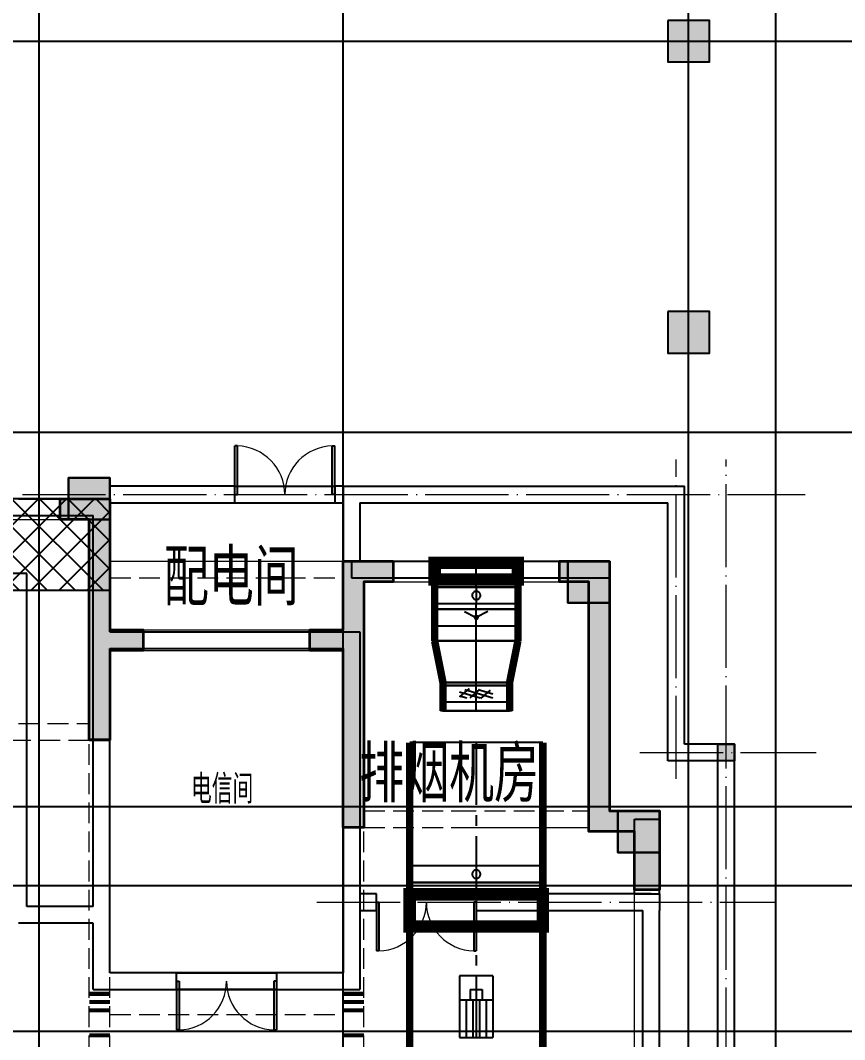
# Model space of a CAD drawing. Extents: x 369444 to 684549, y -549309 to 575337.
# Drawn here: x 552498 to 562399, y 211206 to 223457 of the extents above; entities that cross this region are included whole.
import ezdxf

# ---------------------------------------------------------------- set-up
doc = ezdxf.new("R2010")
doc.units = 0
doc.header["$LTSCALE"] = 1000
doc.header["$MEASUREMENT"] = 0
for name, pattern in [('CENTER2', [1.125, 0.75, -0.125, 0.125, -0.125]), ('DASH', [0.35, 0.25, -0.1]), ('DOTE', [2.42, 2, -0.2, 0.02, -0.2]), ('线型3', [500, 300, -200])]:
    doc.linetypes.add(name, pattern=pattern)
for name, color, linetype in [('COLUMN', 9, 'Continuous'), ('DOTE', 1, 'Continuous'), ('DUCT-排烟中心线', 5, 'CENTER2'), ('DUCT-排烟法兰', 4, 'Continuous'), ('DUCT-排烟管', 2, 'Continuous'), ('DUCT-排烟管端线', 4, 'Continuous'), ('DUCT-排烟阀门', 7, 'Continuous'), ('PKPM_WPJ', 7, 'Continuous'), ('WALL', 9, 'Continuous'), ('WINDOW', 4, 'Continuous'), ('主楼', 117, 'Continuous'), ('图层2', 7, 'Continuous'), ('填充', 8, 'Continuous'), ('平面文字图层', 7, 'Continuous'), ('构造柱', 6, 'Continuous'), ('砼墙', 151, 'Continuous'), ('颜洞口', 1, 'Continuous'), ('风管标注', 3, 'Continuous')]:
    doc.layers.add(name, color=color, linetype=linetype)
for name, color, linetype, lineweight in [('DOTE2', 122, 'DOTE', 9), ('TEXT', 7, 'Continuous', 13), ('梁', 4, 'Continuous', 18), ('梁虚线', 134, '线型3', 18), ('次梁箍筋', 1, 'Continuous', 40), ('门虚线', 2, 'Continuous', 18)]:
    doc.layers.add(name, color=color, linetype=linetype, lineweight=lineweight)
doc.styles.add('_HZTXT', font='txt.shx', dxfattribs={"width": 0.8, "bigfont": 'HZTXT.shx'})
doc.styles.add('HNSJY', font='hnsjy-07.shx', dxfattribs={"width": 0.8, "bigfont": 'hnsjy-hz.shx'})

# ---------------------------------------------------------------- blocks, each defined once
blk = doc.blocks.new('A$C47E9097D')
at = {"layer": '构造柱'}
blk.add_hatch(color=256, dxfattribs=at).paths.add_polyline_path([(180550, -255750), (180350, -255750), (180350, -255950), (180550, -255950)])
blk.add_lwpolyline([(180350, -255750), (180550, -255750), (180550, -255950), (180350, -255950)], close=True, dxfattribs=at)
blk = doc.blocks.new('561h56dgfghf')
at = {"layer": '填充'}
h = blk.add_hatch(color=0, dxfattribs=at)
h.dxf.hatch_style = 1
h.paths.add_polyline_path([(-2789545, 474801), (-2789145, 474801), (-2789145, 474551), (-2789545, 474551), (-2789545, 473476), (-2789795, 473476), (-2789795, 474551), (-2789795, 476126), (-2790145, 476126), (-2790145, 476376), (-2789545, 476376)])
h = blk.add_hatch(color=0, dxfattribs=at)
h.dxf.hatch_style = 1
h.paths.add_polyline_path([(-2786145, 475626), (-2786145, 475376), (-2786495, 475376), (-2786495, 474551), (-2786495, 472426), (-2786745, 472426), (-2786745, 474551), (-2787145, 474551), (-2787145, 474801), (-2786745, 474801), (-2786745, 475626)])
h = blk.add_hatch(color=0, dxfattribs=at)
h.dxf.hatch_style = 1
h.paths.add_polyline_path([(-2783545, 475626), (-2783545, 472626), (-2782945, 472626), (-2782945, 471676), (-2783245, 471676), (-2783245, 472376), (-2783795, 472376), (-2783795, 475376), (-2784145, 475376), (-2784145, 475626)])
at = {"layer": '砼墙', "color": 0, "lineweight": 35, "ltscale": 1}
for points in [[(-2789545, 474801), (-2789145, 474801), (-2789145, 474551), (-2789545, 474551), (-2789545, 473476), (-2789795, 473476), (-2789795, 474551), (-2789795, 476126), (-2790145, 476126), (-2790145, 476376), (-2789545, 476376)], [(-2786145, 475626), (-2786145, 475376), (-2786495, 475376), (-2786495, 474551), (-2786495, 472426), (-2786745, 472426), (-2786745, 474551), (-2787145, 474551), (-2787145, 474801), (-2786745, 474801), (-2786745, 475626)], [(-2783545, 475626), (-2783545, 472626), (-2782945, 472626), (-2782945, 471676), (-2783245, 471676), (-2783245, 472376), (-2783795, 472376), (-2783795, 475376), (-2784145, 475376), (-2784145, 475626)]]:
    blk.add_lwpolyline(points, close=True, dxfattribs=at)
blk = doc.blocks.new('A$C3B385720')
at = {"layer": '填充'}
h = blk.add_hatch(color=256, dxfattribs=at)
h.dxf.hatch_style = 1
h.paths.add_polyline_path([(23100, -6750), (23100, -6250), (22600, -6250), (22600, -6500), (22600, -6750), (22850, -6750)])
h = blk.add_hatch(color=256, dxfattribs=at)
h.dxf.hatch_style = 1
h.paths.add_polyline_path([(29100, -7750), (29100, -7250), (28600, -7250), (28600, -7500), (28600, -7750), (28850, -7750)])
h = blk.add_hatch(color=256, dxfattribs=at)
h.dxf.hatch_style = 1
h.paths.add_polyline_path([(29700, -10750), (29700, -10250), (29200, -10250), (29200, -10500), (29200, -10750), (29400, -10750)])
at = {"layer": '主楼', "color": 6}
for points in [[(23100, -6750), (23100, -6250), (22600, -6250), (22600, -6500), (22600, -6750), (22850, -6750)], [(29100, -7750), (29100, -7250), (28600, -7250), (28600, -7500), (28600, -7750), (28850, -7750)], [(29700, -10750), (29700, -10250), (29200, -10250), (29200, -10500), (29200, -10750), (29400, -10750)]]:
    blk.add_lwpolyline(points, close=True, dxfattribs=at)
blk = doc.blocks.new('$DorLib2D$00000002')
for p, q in [((-0.5, 0), (-0.5, 0.4875)), ((-0.475, 0.4875), (-0.5, 0.4875)), ((-0.475, 0), (-0.475, 0.4875)), ((0.475, 0), (0.475, 0.4875)), ((0.475, 0.4875), (0.5, 0.4875)), ((0.5, 0), (0.5, 0.4875)), ((-0.5, 0), (-0.475, 0)), ((0.5, 0), (0.475, 0))]:
    blk.add_line(p, q)
at = {"lineweight": 13}
for centre, start, end in [((-0.4875, 0), 0, 88.53072), ((0.4875, 0), 91.46928, 180)]:
    blk.add_arc(centre, 0.4875, start, end, dxfattribs=at)
blk = doc.blocks.new('column500')
h = blk.add_hatch(color=0)
h.dxf.hatch_style = 1
h.paths.add_polyline_path([(-216381, -381440), (-215881, -381440), (-215881, -380940), (-216381, -380940)])
at = {"color": 0}
blk.add_lwpolyline([(-216381, -381440), (-215881, -381440), (-215881, -380940), (-216381, -380940)], close=True, dxfattribs=at)
blk = doc.blocks.new('N-风管')
at = {"color": 0}
for p, q in [((38489393730.667084, 3905306444.477621, 2600.00001), (38489393730.667084, 3905305703.477621, 2600.00001)), ((38489394130.667084, 3905306444.477621, 2600.00001), (38489393730.667084, 3905306444.477621, 2600.00001)), ((38489393858.667084, 3905306280.272021, 2600.00001), (38489394002.667084, 3905306280.272021, 2600.00001)), ((38489393858.667084, 3905306280.272021, 2600.00001), (38489393858.667084, 3905306159.489021, 2600.00001)), ((38489393730.667084, 3905306159.489021, 2600.00001), (38489394130.667084, 3905306159.489021, 2600.00001)), ((38489393730.667084, 3905305703.477621, 2600.00001), (38489394130.667084, 3905305703.477621, 2600.00001))]:
    blk.add_line(p, q, dxfattribs=at)
at = {"color": 0, "linetype": 'Continuous'}
for p, q in [((38489394130.667084, 3905306444.477621, 2600.00001), (38489394130.667084, 3905305703.477621, 2600.00001)), ((38489394002.667084, 3905306280.272021, 2600.00001), (38489394002.667084, 3905306159.489021, 2600.00001)), ((38489393810.667084, 3905306159.489021, 2600.00001), (38489393810.667084, 3905305703.477621, 2600.00001)), ((38489393890.667084, 3905306159.489021, 2600.00001), (38489393890.667084, 3905305703.477621, 2600.00001)), ((38489393970.667084, 3905306159.489021, 2600.00001), (38489393970.667084, 3905305703.477621, 2600.00001)), ((38489394050.667084, 3905306159.489021, 2600.00001), (38489394050.667084, 3905305703.477621, 2600.00001))]:
    blk.add_line(p, q, dxfattribs=at)
at = {"layer": 'DUCT-排烟中心线', "color": 0}
for p, q in [((38489393930.667084, 3905311118.692411), (38489393930.667084, 3905311430.36967)), ((38489393930.667084, 3905311118.892411), (38489393930.667084, 3905311430.36967)), ((38489393930.667084, 3905310854.690113), (38489393930.667084, 3905310918.492411)), ((38489393930.667084, 3905310471.284624), (38489393930.667084, 3905310854.690113)), ((38489393930.667084, 3905309971.284624), (38489393930.667084, 3905310471.284624)), ((38489393930.667084, 3905309936.509908), (38489393930.667084, 3905309971.484623)), ((38489393930.667084, 3905309630.569671), (38489393930.667084, 3905309936.509908)), ((38489393930.667084, 3905309250.46967), (38489393930.667084, 3905307568.432908)), ((38489393930.667084, 3905307568.432908), (38489393930.667084, 3905303223.788605))]:
    blk.add_line(p, q, dxfattribs=at)
at = {"layer": 'DUCT-排烟法兰', "color": 0}
for p, q in [((38489394460.667084, 3905311118.792411), (38489393400.667084, 3905311118.792411)), ((38489394460.667084, 3905311118.792411), (38489393400.667084, 3905311118.792411)), ((38489394460.667084, 3905310918.592411), (38489393400.667084, 3905310918.592411)), ((38489394460.667084, 3905310471.184624), (38489393400.667084, 3905310471.184624)), ((38489393500.667084, 3905309971.384624), (38489394360.667084, 3905309971.384624)), ((38489394360.667084, 3905309936.609908), (38489393500.667084, 3905309936.609908)), ((38489394360.667084, 3905309630.46967), (38489393500.667084, 3905309630.46967)), ((38489393090.667084, 3905307568.332908), (38489394770.667084, 3905307568.332908))]:
    blk.add_line(p, q, dxfattribs=at)
at = {"layer": 'DUCT-排烟法兰', "color": 0, "linetype": 'ByBlock'}
blk.add_line((38489394460.667084, 3905310854.790112), (38489393400.667084, 3905310854.790112), dxfattribs=at)
at = {"layer": 'DUCT-排烟管', "color": 0, "const_width": 90}
for points in [[(38489393430.667084, 3905311430.36967), (38489393430.667084, 3905311118.692411)], [(38489393430.667084, 3905311430.36967), (38489393430.667084, 3905311118.892411)], [(38489394430.667084, 3905311118.692411), (38489394430.667084, 3905311430.36967)], [(38489394430.667084, 3905311118.892411), (38489394430.667084, 3905311430.36967)], [(38489393430.667084, 3905310918.692411), (38489393430.667084, 3905311118.692411)], [(38489394430.667084, 3905311118.692411), (38489394430.667084, 3905310918.692411)], [(38489393430.667084, 3905310918.492411), (38489393430.667084, 3905310854.690113)], [(38489394430.667084, 3905310854.690113), (38489394430.667084, 3905310918.492411)], [(38489393430.667084, 3905310854.690113), (38489393430.667084, 3905310471.284624)], [(38489393430.667084, 3905310654.690113), (38489393430.667084, 3905310854.690113)], [(38489394430.667084, 3905310471.284624), (38489394430.667084, 3905310854.690113)], [(38489394430.667084, 3905310854.690113), (38489394430.667084, 3905310654.690113)], [(38489393530.667084, 3905309971.284624), (38489393430.667084, 3905310471.284624)], [(38489394330.667084, 3905309971.284624), (38489394430.667084, 3905310471.284624)], [(38489393530.667084, 3905309971.484623), (38489393530.667084, 3905309936.509908)], [(38489393530.667084, 3905309936.509908), (38489393530.667084, 3905309630.569671)], [(38489393530.667084, 3905309736.509908), (38489393530.667084, 3905309936.509908)], [(38489394330.667084, 3905309936.509908), (38489394330.667084, 3905309971.484623)], [(38489394330.667084, 3905309630.569671), (38489394330.667084, 3905309936.509908)], [(38489394330.667084, 3905309936.509908), (38489394330.667084, 3905309736.509908)], [(38489393130.667084, 3905309250.46967), (38489393130.667084, 3905307568.432908)], [(38489394730.667084, 3905307568.432908), (38489394730.667084, 3905309250.46967)], [(38489393130.667084, 3905307568.432908), (38489393130.667084, 3905307768.432908)], [(38489394730.667084, 3905307768.432908), (38489394730.667084, 3905307568.432908)], [(38489393130.667084, 3905307568.432908), (38489393130.667084, 3905303223.788605)], [(38489394730.667084, 3905303223.788605), (38489394730.667084, 3905307568.432908)]]:
    blk.add_lwpolyline(points, dxfattribs=at)
at = {"layer": 'DUCT-排烟管端线', "color": 0}
for p, q in [((38489394430.667084, 3905311430.36967), (38489393430.667084, 3905311430.36967)), ((38489394430.667084, 3905311430.36967), (38489393430.667084, 3905311430.36967)), ((38489393430.667084, 3905311118.892411), (38489394430.667084, 3905311118.892411)), ((38489394430.667084, 3905311118.692411), (38489393430.667084, 3905311118.692411)), ((38489393430.667084, 3905311118.692411), (38489394430.667084, 3905311118.692411)), ((38489394430.667084, 3905310918.692411), (38489393430.667084, 3905310918.692411)), ((38489394430.667084, 3905310918.492411), (38489393430.667084, 3905310918.492411)), ((38489394430.667084, 3905310854.690113), (38489393430.667084, 3905310854.690113)), ((38489393430.667084, 3905310854.690113), (38489394430.667084, 3905310854.690113)), ((38489393430.667084, 3905310854.690113), (38489394430.667084, 3905310854.690113)), ((38489393430.667084, 3905310654.690113), (38489394430.667084, 3905310654.690113)), ((38489393430.667084, 3905310471.284624), (38489394430.667084, 3905310471.284624)), ((38489394430.667084, 3905310471.284624), (38489393430.667084, 3905310471.284624)), ((38489394330.667084, 3905309971.484623), (38489393530.667084, 3905309971.484623)), ((38489393530.667084, 3905309971.284624), (38489394330.667084, 3905309971.284624)), ((38489394330.667084, 3905309936.509908), (38489393530.667084, 3905309936.509908)), ((38489394330.667084, 3905309936.509908), (38489393530.667084, 3905309936.509908)), ((38489393530.667084, 3905309936.509908), (38489394330.667084, 3905309936.509908)), ((38489394330.667084, 3905309736.509908), (38489393530.667084, 3905309736.509908)), ((38489393530.667084, 3905309630.569671), (38489394330.667084, 3905309630.569671)), ((38489394730.667084, 3905309250.46967), (38489393130.667084, 3905309250.46967)), ((38489394730.667084, 3905307768.432908), (38489393130.667084, 3905307768.432908)), ((38489393130.667084, 3905307568.432908), (38489394730.667084, 3905307568.432908)), ((38489394730.667084, 3905307568.432908), (38489393130.667084, 3905307568.432908)), ((38489394730.667084, 3905307568.432908), (38489393130.667084, 3905307568.432908))]:
    blk.add_line(p, q, dxfattribs=at)
at = {"layer": 'DUCT-排烟阀门', "color": 0}
for p, q in [((38489393912.260849, 3905311065.181235), (38489393906.579391, 3905311062.507745)), ((38489393918.232582, 3905311067.121569), (38489393912.260849, 3905311065.181235)), ((38489393924.400414, 3905311068.298146), (38489393918.232582, 3905311067.121569)), ((38489393930.667084, 3905311068.692411), (38489393924.400414, 3905311068.298146)), ((38489393930.667084, 3905311106.192411), (38489393930.667084, 3905310931.192411)), ((38489393936.933739, 3905311068.298146), (38489393930.667084, 3905311068.692411)), ((38489393943.10157, 3905311067.121569), (38489393936.933739, 3905311068.298146)), ((38489393949.073303, 3905311065.181235), (38489393943.10157, 3905311067.121569)), ((38489393954.754761, 3905311062.507745), (38489393949.073303, 3905311065.181235)), ((38489393881.552711, 3905311028.061477), (38489393880.765739, 3905311021.831937)), ((38489393880.765739, 3905311021.831937), (38489393880.765739, 3905311015.552885)), ((38489393880.765739, 3905311015.552885), (38489393881.552711, 3905311009.323345)), ((38489393883.11425, 3905311034.143261), (38489393881.552711, 3905311028.061477)), ((38489393881.552711, 3905311009.323345), (38489393883.11425, 3905311003.241561)), ((38489393885.42572, 3905311039.981376), (38489393883.11425, 3905311034.143261)), ((38489393883.11425, 3905311003.241561), (38489393885.42572, 3905310997.403447)), ((38489393888.450684, 3905311045.483751), (38489393885.42572, 3905311039.981376)), ((38489393885.42572, 3905310997.403447), (38489393888.450684, 3905310991.901072)), ((38489393892.141411, 3905311050.563611), (38489393888.450684, 3905311045.483751)), ((38489393888.450684, 3905310991.901072), (38489393892.141411, 3905310986.821212)), ((38489393896.43972, 3905311055.140842), (38489393892.141411, 3905311050.563611)), ((38489393892.141411, 3905310986.821212), (38489393896.43972, 3905310982.243979)), ((38489393901.277817, 3905311059.143261), (38489393896.43972, 3905311055.140842)), ((38489393896.43972, 3905310982.243979), (38489393901.277817, 3905310978.241561)), ((38489393906.579391, 3905311062.507745), (38489393901.277817, 3905311059.143261)), ((38489393901.277817, 3905310978.241561), (38489393906.579391, 3905310974.877077)), ((38489393906.579391, 3905310974.877077), (38489393912.260849, 3905310972.203587)), ((38489393912.260849, 3905310972.203587), (38489393918.232582, 3905310970.263253)), ((38489393918.232582, 3905310970.263253), (38489393924.400414, 3905310969.086676)), ((38489393924.400414, 3905310969.086676), (38489393930.667084, 3905310968.692411)), ((38489393930.667084, 3905310968.692411), (38489393936.933739, 3905310969.086676)), ((38489393936.933739, 3905310969.086676), (38489393943.10157, 3905310970.263253)), ((38489393943.10157, 3905310970.263253), (38489393949.073303, 3905310972.203587)), ((38489393949.073303, 3905310972.203587), (38489393954.754761, 3905310974.877077)), ((38489393960.056343, 3905311059.14326), (38489393954.754761, 3905311062.507745)), ((38489393954.754761, 3905310974.877077), (38489393960.056343, 3905310978.241561)), ((38489393964.894432, 3905311055.140842), (38489393960.056343, 3905311059.14326)), ((38489393960.056343, 3905310978.241561), (38489393964.894432, 3905310982.243979)), ((38489393969.192741, 3905311050.56361), (38489393964.894432, 3905311055.140842)), ((38489393964.894432, 3905310982.243979), (38489393969.192741, 3905310986.821211)), ((38489393972.883469, 3905311045.48375), (38489393969.192741, 3905311050.56361)), ((38489393969.192741, 3905310986.821211), (38489393972.883469, 3905310991.901071)), ((38489393975.908432, 3905311039.981375), (38489393972.883469, 3905311045.48375)), ((38489393972.883469, 3905310991.901071), (38489393975.908432, 3905310997.403446)), ((38489393978.219902, 3905311034.14326), (38489393975.908432, 3905311039.981375)), ((38489393975.908432, 3905310997.403446), (38489393978.219902, 3905311003.241561)), ((38489393979.781441, 3905311028.061477), (38489393978.219902, 3905311034.14326)), ((38489393978.219902, 3905311003.241561), (38489393979.781441, 3905311009.323345)), ((38489393980.568413, 3905311021.831937), (38489393979.781441, 3905311028.061477)), ((38489393979.781441, 3905311009.323345), (38489393980.568413, 3905311015.552885)), ((38489393980.568413, 3905311015.552885), (38489393980.568413, 3905311021.831937)), ((38489393790.667084, 3905310824.690113), (38489393930.667084, 3905310754.690113)), ((38489394070.667084, 3905310824.690113), (38489393930.667084, 3905310754.690113)), ((38489393909.354736, 3905310760.754013), (38489393908.603378, 3905310756.734631)), ((38489393908.603378, 3905310756.734631), (38489393908.603378, 3905310752.645626)), ((38489393908.603378, 3905310752.645626), (38489393909.354736, 3905310748.626243)), ((38489393910.831863, 3905310764.566895), (38489393909.354736, 3905310760.754013)), ((38489393909.354736, 3905310748.626243), (38489393910.831863, 3905310744.813358)), ((38489393912.984444, 3905310768.043436), (38489393910.831863, 3905310764.566895)), ((38489393910.831863, 3905310744.813358), (38489393912.984444, 3905310741.336814)), ((38489393915.739182, 3905310771.065245), (38489393912.984444, 3905310768.043436)), ((38489393912.984444, 3905310741.336814), (38489393915.739182, 3905310738.315001)), ((38489393916.083923, 3905310758.227956), (38489393915.677917, 3905310755.404142)), ((38489393915.677917, 3905310755.404142), (38489393915.81366, 3905310752.554521)), ((38489393919.002274, 3905310773.529419), (38489393915.739182, 3905310771.065245)), ((38489393915.739182, 3905310738.315001), (38489393919.002274, 3905310735.850823)), ((38489393915.81366, 3905310752.554521), (38489393916.486237, 3905310749.782085)), ((38489393917.016998, 3905310760.923903), (38489393916.083923, 3905310758.227956)), ((38489393916.486237, 3905310749.782085), (38489393917.671356, 3905310747.187039)), ((38489393918.44342, 3905310763.394546), (38489393917.016998, 3905310760.923903)), ((38489393917.671356, 3905310747.187039), (38489393919.32618, 3905310744.863173)), ((38489393920.311653, 3905310765.550586), (38489393918.44342, 3905310763.394546)), ((38489393922.662613, 3905310775.352043), (38489393919.002274, 3905310773.529419)), ((38489393919.002274, 3905310735.850823), (38489393922.662613, 3905310734.028193)), ((38489393919.32618, 3905310744.863173), (38489393921.390877, 3905310742.894479)), ((38489393920.23732, 3905310757.220342), (38489393919.946953, 3905310755.200773)), ((38489393919.946953, 3905310755.200773), (38489393920.044029, 3905310753.162747)), ((38489393920.044029, 3905310753.162747), (38489393920.525047, 3905310751.179924)), ((38489393920.904648, 3905310759.148462), (38489393920.23732, 3905310757.220342)), ((38489393922.554138, 3905310767.314102), (38489393920.311653, 3905310765.550586)), ((38489393920.525047, 3905310751.179924), (38489393921.372643, 3905310749.323968)), ((38489393921.924812, 3905310760.915446), (38489393920.904648, 3905310759.148462)), ((38489393921.372643, 3905310749.323968), (38489393922.55616, 3905310747.661959)), ((38489393921.390877, 3905310742.894479), (38489393923.790863, 3905310741.352109)), ((38489393923.260948, 3905310762.45743), (38489393921.924812, 3905310760.915446)), ((38489393925.089851, 3905310768.621353), (38489393922.554138, 3905310767.314102)), ((38489393922.55616, 3905310747.661959), (38489393924.032822, 3905310746.253966)), ((38489393926.595512, 3905310776.471049), (38489393922.662613, 3905310775.352043)), ((38489393922.662613, 3905310734.028193), (38489393926.595512, 3905310732.909182)), ((38489393924.864761, 3905310763.718683), (38489393923.260948, 3905310762.45743)), ((38489393923.790863, 3905310741.352109), (38489393926.439346, 3905310740.29181)), ((38489393924.032822, 3905310746.253966), (38489393925.74926, 3905310745.150877)), ((38489393926.678291, 3905310764.65362), (38489393924.864761, 3905310763.718683)), ((38489393927.827141, 3905310769.425093), (38489393925.089851, 3905310768.621353)), ((38489393925.74926, 3905310745.150877), (38489393927.64344, 3905310744.392561)), ((38489393926.439346, 3905310740.29181), (38489393929.240646, 3905310739.751903)), ((38489393930.667084, 3905310776.848332), (38489393926.595512, 3905310776.471049)), ((38489393926.595512, 3905310732.909182), (38489393930.667084, 3905310732.531893)), ((38489393928.635979, 3905310765.22845), (38489393926.678291, 3905310764.65362)), ((38489393927.64344, 3905310744.392561), (38489393929.646896, 3905310744.006425)), ((38489393930.667084, 3905310769.696272), (38489393927.827141, 3905310769.425093)), ((38489393930.667084, 3905310765.422397), (38489393928.635979, 3905310765.22845)), ((38489393929.240646, 3905310739.751903), (38489393932.093498, 3905310739.751901)), ((38489393929.646896, 3905310744.006425), (38489393931.687248, 3905310744.006425)), ((38489393934.73864, 3905310776.471044), (38489393930.667084, 3905310776.848332)), ((38489393933.507011, 3905310769.42509), (38489393930.667084, 3905310769.696272)), ((38489393932.698174, 3905310765.228451), (38489393930.667084, 3905310765.422397)), ((38489393930.667084, 3905310732.531893), (38489393934.73864, 3905310732.909176)), ((38489393931.687248, 3905310744.006425), (38489393933.690712, 3905310744.392562)), ((38489393932.093498, 3905310739.751901), (38489393934.894798, 3905310740.291806)), ((38489393934.655861, 3905310764.653622), (38489393932.698174, 3905310765.228451)), ((38489393936.244301, 3905310768.621347), (38489393933.507011, 3905310769.42509)), ((38489393933.690712, 3905310744.392562), (38489393935.584892, 3905310745.150879)), ((38489393936.469391, 3905310763.718686), (38489393934.655861, 3905310764.653622)), ((38489393938.671547, 3905310775.352032), (38489393934.73864, 3905310776.471044)), ((38489393934.73864, 3905310732.909176), (38489393938.671547, 3905310734.028182)), ((38489393934.894798, 3905310740.291806), (38489393937.543297, 3905310741.352102)), ((38489393935.584892, 3905310745.150879), (38489393937.301331, 3905310746.253969)), ((38489393938.780006, 3905310767.314094), (38489393936.244301, 3905310768.621347)), ((38489393938.073196, 3905310762.457434), (38489393936.469391, 3905310763.718686)), ((38489393937.301331, 3905310746.253969), (38489393938.777992, 3905310747.661963)), ((38489393937.543297, 3905310741.352102), (38489393939.943268, 3905310742.89447)), ((38489393939.40934, 3905310760.91545), (38489393938.073196, 3905310762.457434)), ((38489393942.331879, 3905310773.529402), (38489393938.671547, 3905310775.352032)), ((38489393938.671547, 3905310734.028182), (38489393942.331879, 3905310735.850806)), ((38489393938.777992, 3905310747.661963), (38489393939.96151, 3905310749.323973)), ((38489393941.022507, 3905310765.550576), (38489393938.780006, 3905310767.314094)), ((38489393940.429497, 3905310759.148467), (38489393939.40934, 3905310760.91545)), ((38489393939.943268, 3905310742.89447), (38489393942.007973, 3905310744.863162)), ((38489393939.96151, 3905310749.323973), (38489393940.809097, 3905310751.179929)), ((38489393941.096832, 3905310757.220347), (38489393940.429497, 3905310759.148467)), ((38489393940.809097, 3905310751.179929), (38489393941.290123, 3905310753.162752)), ((38489393942.890732, 3905310763.394533), (38489393941.022507, 3905310765.550576)), ((38489393941.387207, 3905310755.200778), (38489393941.096832, 3905310757.220347)), ((38489393941.290123, 3905310753.162752), (38489393941.387207, 3905310755.200778)), ((38489393942.007973, 3905310744.863162), (38489393943.662788, 3905310747.187026)), ((38489393945.594971, 3905310771.065224), (38489393942.331879, 3905310773.529402)), ((38489393942.331879, 3905310735.850806), (38489393945.594971, 3905310738.31498)), ((38489393944.317146, 3905310760.92389), (38489393942.890732, 3905310763.394533)), ((38489393943.662788, 3905310747.187026), (38489393944.847908, 3905310749.782072)), ((38489393945.250237, 3905310758.227942), (38489393944.317146, 3905310760.92389)), ((38489393944.847908, 3905310749.782072), (38489393945.520493, 3905310752.554506)), ((38489393945.656227, 3905310755.404127), (38489393945.250237, 3905310758.227942)), ((38489393945.520493, 3905310752.554506), (38489393945.656227, 3905310755.404127)), ((38489393948.349716, 3905310768.043411), (38489393945.594971, 3905310771.065224)), ((38489393945.594971, 3905310738.31498), (38489393948.349716, 3905310741.336789)), ((38489393950.502296, 3905310764.566867), (38489393948.349716, 3905310768.043411)), ((38489393948.349716, 3905310741.336789), (38489393950.502296, 3905310744.81333)), ((38489393951.979424, 3905310760.753982), (38489393950.502296, 3905310764.566867)), ((38489393950.502296, 3905310744.81333), (38489393951.979424, 3905310748.626213)), ((38489393952.730766, 3905310756.734599), (38489393951.979424, 3905310760.753982)), ((38489393951.979424, 3905310748.626213), (38489393952.730766, 3905310752.645594)), ((38489393952.730766, 3905310752.645594), (38489393952.730766, 3905310756.734599)), ((38489393730.667084, 3905309857.8818), (38489393977.906563, 3905309786.509908)), ((38489393733.828568, 3905309798.117059), (38489393849.298607, 3905309898.117059)), ((38489393791.496407, 3905309886.509908), (38489394130.667084, 3905309788.599768)), ((38489393856.365692, 3905309786.509908), (38489393971.835747, 3905309886.509908)), ((38489393951.496407, 3905309886.509908), (38489394130.667084, 3905309834.787789)), ((38489393985.86306, 3905309778.384903), (38489394101.333107, 3905309878.384903)), ((38489393730.667084, 3905309811.693779), (38489393817.906563, 3905309786.509908)), ((38489393930.667084, 3905307755.932908), (38489393930.667084, 3905307580.932908)), ((38489393881.552711, 3905307677.801973), (38489393880.765739, 3905307671.572434)), ((38489393880.765739, 3905307671.572434), (38489393880.765739, 3905307665.293382)), ((38489393880.765739, 3905307665.293382), (38489393881.552711, 3905307659.063842)), ((38489393883.11425, 3905307683.883758), (38489393881.552711, 3905307677.801973)), ((38489393881.552711, 3905307659.063842), (38489393883.11425, 3905307652.982058)), ((38489393885.42572, 3905307689.721872), (38489393883.11425, 3905307683.883758)), ((38489393883.11425, 3905307652.982058), (38489393885.42572, 3905307647.143943)), ((38489393888.450684, 3905307695.224247), (38489393885.42572, 3905307689.721872)), ((38489393885.42572, 3905307647.143943), (38489393888.450684, 3905307641.641568)), ((38489393892.141411, 3905307700.304107), (38489393888.450684, 3905307695.224247)), ((38489393888.450684, 3905307641.641568), (38489393892.141411, 3905307636.561708)), ((38489393896.43972, 3905307704.881339), (38489393892.141411, 3905307700.304107)), ((38489393892.141411, 3905307636.561708), (38489393896.43972, 3905307631.984476)), ((38489393901.277817, 3905307708.883758), (38489393896.43972, 3905307704.881339)), ((38489393906.579391, 3905307712.248242), (38489393901.277817, 3905307708.883758)), ((38489393912.260849, 3905307714.921732), (38489393906.579391, 3905307712.248242)), ((38489393918.232582, 3905307716.862066), (38489393912.260849, 3905307714.921732)), ((38489393924.400414, 3905307718.038643), (38489393918.232582, 3905307716.862066)), ((38489393930.667084, 3905307718.432908), (38489393924.400414, 3905307718.038643)), ((38489393936.933739, 3905307718.038642), (38489393930.667084, 3905307718.432908)), ((38489393943.10157, 3905307716.862066), (38489393936.933739, 3905307718.038642)), ((38489393949.073303, 3905307714.921732), (38489393943.10157, 3905307716.862066)), ((38489393954.754761, 3905307712.248241), (38489393949.073303, 3905307714.921732)), ((38489393960.056343, 3905307708.883757), (38489393954.754761, 3905307712.248241)), ((38489393964.894432, 3905307704.881339), (38489393960.056343, 3905307708.883757)), ((38489393969.192741, 3905307700.304107), (38489393964.894432, 3905307704.881339)), ((38489393964.894432, 3905307631.984476), (38489393969.192741, 3905307636.561708)), ((38489393972.883469, 3905307695.224247), (38489393969.192741, 3905307700.304107)), ((38489393969.192741, 3905307636.561708), (38489393972.883469, 3905307641.641568)), ((38489393975.908432, 3905307689.721872), (38489393972.883469, 3905307695.224247)), ((38489393972.883469, 3905307641.641568), (38489393975.908432, 3905307647.143943)), ((38489393978.219902, 3905307683.883757), (38489393975.908432, 3905307689.721872)), ((38489393975.908432, 3905307647.143943), (38489393978.219902, 3905307652.982058)), ((38489393979.781441, 3905307677.801973), (38489393978.219902, 3905307683.883757)), ((38489393978.219902, 3905307652.982058), (38489393979.781441, 3905307659.063842)), ((38489393980.568413, 3905307671.572433), (38489393979.781441, 3905307677.801973)), ((38489393979.781441, 3905307659.063842), (38489393980.568413, 3905307665.293381)), ((38489393980.568413, 3905307665.293381), (38489393980.568413, 3905307671.572433)), ((38489393896.43972, 3905307631.984476), (38489393901.277817, 3905307627.982058)), ((38489393901.277817, 3905307627.982058), (38489393906.579391, 3905307624.617574)), ((38489393906.579391, 3905307624.617574), (38489393912.260849, 3905307621.944083)), ((38489393912.260849, 3905307621.944083), (38489393918.232582, 3905307620.003749)), ((38489393918.232582, 3905307620.003749), (38489393924.400414, 3905307618.827173)), ((38489393924.400414, 3905307618.827173), (38489393930.667084, 3905307618.432908)), ((38489393930.667084, 3905307618.432908), (38489393936.933739, 3905307618.827172)), ((38489393936.933739, 3905307618.827172), (38489393943.10157, 3905307620.003749)), ((38489393943.10157, 3905307620.003749), (38489393949.073303, 3905307621.944083)), ((38489393949.073303, 3905307621.944083), (38489393954.754761, 3905307624.617573)), ((38489393954.754761, 3905307624.617573), (38489393960.056343, 3905307627.982058)), ((38489393960.056343, 3905307627.982058), (38489393964.894432, 3905307631.984476))]:
    blk.add_line(p, q, dxfattribs=at)
at = {"layer": '颜洞口', "color": 0, "const_width": 150, "elevation": 3000}
blk.add_lwpolyline([(38489393430.667084, 3905311209.007756), (38489394430.667084, 3905311209.007756), (38489394430.667084, 3905311409.546532), (38489393430.667084, 3905311409.546532)], close=True, dxfattribs=at)
at = {"layer": '颜洞口', "color": 0, "const_width": 150}
blk.add_lwpolyline([(38489394730.660004, 3905307424.842679), (38489393130.669243, 3905307424.842679), (38489393130.669243, 3905307039.985375), (38489394730.660004, 3905307039.985375)], close=True, dxfattribs=at)
blk = doc.blocks.new('8#梁图')
at = {"layer": '梁', "color": 0, "lineweight": 18, "ltscale": 1}
for p, q in [((1121864, -68846), (1124664, -68846)), ((1126014, -72046), (1127614, -72046))]:
    blk.add_line(p, q, dxfattribs=at)
at = {"layer": '梁虚线', "color": 0, "linetype": 'DASH', "lineweight": 18, "ltscale": 1}
for p, q in [((1121864, -69046), (1124664, -69046)), ((1119364, -70796), (1121614, -70796)), ((1119264, -70996), (1121614, -70996)), ((1121614, -75846), (1121614, -70996)), ((1121864, -75846), (1121864, -70996)), ((1124914, -71846), (1126014, -71846)), ((1126014, -71846), (1127614, -71846)), ((1124664, -75496), (1124664, -72046)), ((1124914, -75496), (1124914, -72046)), ((1124914, -72046), (1126014, -72046)), ((1121864, -74296), (1124664, -74296)), ((1121864, -74496), (1124664, -74496))]:
    blk.add_line(p, q, dxfattribs=at)
at = {"layer": '次梁箍筋', "color": 0, "linetype": 'Continuous', "const_width": 50}
for points in [[(1121614, -74046), (1121864, -74046)], [(1124664, -74046), (1124914, -74046)], [(1121614, -74146), (1121864, -74146)], [(1121614, -74246), (1121864, -74246)], [(1124664, -74146), (1124914, -74146)], [(1124664, -74246), (1124914, -74246)], [(1121614, -74546), (1121864, -74546)], [(1124664, -74546), (1124914, -74546)]]:
    blk.add_lwpolyline(points, dxfattribs=at)
at = {"layer": '砼墙', "color": 0, "lineweight": 35, "ltscale": 1}
for p, q in [((1121264, -68096), (1121864, -68096)), ((1121264, -68346), (1121264, -68096)), ((1121864, -68096), (1121864, -69671)), ((1121614, -68346), (1121264, -68346)), ((1121614, -69921), (1121614, -68346)), ((1124664, -68846), (1125264, -68846)), ((1124664, -69671), (1124664, -68846)), ((1125264, -68846), (1125264, -69096)), ((1127264, -68846), (1127864, -68846)), ((1127264, -69096), (1127264, -68846)), ((1127864, -68846), (1127864, -71846)), ((1124914, -69096), (1124914, -69921)), ((1125264, -69096), (1124914, -69096)), ((1127614, -69096), (1127264, -69096)), ((1127614, -72096), (1127614, -69096)), ((1121864, -69671), (1122264, -69671)), ((1122264, -69671), (1122264, -69921)), ((1124264, -69671), (1124664, -69671)), ((1124264, -69921), (1124264, -69671)), ((1121614, -70996), (1121614, -69921)), ((1121864, -69921), (1121864, -70996)), ((1122264, -69921), (1121864, -69921)), ((1124664, -69921), (1124264, -69921)), ((1124664, -72046), (1124664, -69921)), ((1124914, -69921), (1124914, -72046)), ((1121864, -70996), (1121614, -70996)), ((1127864, -71846), (1128464, -71846)), ((1128464, -71846), (1128464, -72796)), ((1124914, -72046), (1124664, -72046)), ((1128164, -72096), (1127614, -72096)), ((1128164, -72796), (1128164, -72096)), ((1128464, -72796), (1128164, -72796))]:
    blk.add_line(p, q, dxfattribs=at)
at = {"layer": '门虚线', "color": 0, "linetype": 'Continuous', "lineweight": 18, "ltscale": 1}
for p, q in [((1119764, -68096), (1121264, -68096)), ((1125264, -68846), (1127264, -68846)), ((1128464, -75496), (1128464, -72796))]:
    blk.add_line(p, q, dxfattribs=at)
at = {"layer": '门虚线', "color": 0, "lineweight": 18, "ltscale": 1}
for p, q in [((1119764, -68346), (1121264, -68346)), ((1125264, -69096), (1127264, -69096)), ((1122264, -69671), (1124264, -69671)), ((1122264, -69921), (1124264, -69921)), ((1128164, -75496), (1128164, -72796))]:
    blk.add_line(p, q, dxfattribs=at)

msp = doc.modelspace()

# ---------------------------------------------------------------- hatches: boundary and pattern name
at = {"layer": '填充'}
h = msp.add_hatch(dxfattribs=at)
h.set_pattern_fill('ANSI37', color=256, scale=150, angle=180)
h.set_pattern_definition([(135, (1309926.73, 855367.9), (168.3798, 168.3798), []), (45, (1309926.73, 855367.9), (168.3798, -168.3798), [])])
h.paths.add_polyline_path([(553574.5, 217707), (550874.5, 217707), (550874.5, 216607), (553574.5, 216607)])

# ---------------------------------------------------------------- linework, layer by layer
at = {"layer": 'DOTE', "color": 8}
for p, q in [((552724.5, 59364.2), (552724.5, 476704.8)), ((560524.5, 59364.2), (560524.5, 476704.8)), ((561574.5, 59364.2), (561574.5, 476704.8)), ((556374.5, 59364.2), (556374.5, 261807))]:
    msp.add_line(p, q, dxfattribs=at)
at = {"layer": 'DOTE', "color": 8, "lineweight": -2}
for p, q in [((377844.4, 223207), (624570.9, 223207)), ((377844.4, 218507), (624570.9, 218507)), ((377844.4, 214007), (624570.9, 214007)), ((377844.4, 213057), (624570.9, 213057)), ((377844.4, 211307), (624570.9, 211307))]:
    msp.add_line(p, q, dxfattribs=at)
at = {"layer": 'DOTE2', "linetype": 'DOTE', "ltscale": 0.5}
for points in [[(560374.5, 214340.1), (560374.5, 218177.7)], [(560974.5, 205993.2), (560974.5, 218177.7)], [(552522.4, 217757), (561925.6, 217757)], [(559939.6, 214657), (562056.1, 214657)], [(556058.8, 212857), (561574.5, 212857)]]:
    msp.add_lwpolyline(points, dxfattribs=at)
at = {"layer": 'WALL'}
for p, q in [((555074.5, 217857), (553574.6, 217857)), ((553574.6, 217857), (553574.6, 217657)), ((555074.5, 217657), (555074.5, 217857)), ((556374.5, 217857), (556274.5, 217857)), ((556274.5, 217857), (556274.5, 217657)), ((556374.5, 217857), (560474.5, 217857)), ((556374.5, 217857), (556374.5, 216957)), ((556374.5, 217657), (556374.5, 217857)), ((560474.5, 214757), (560474.5, 217857)), ((552474.5, 217707), (553574.5, 217707)), ((553574.5, 216107), (553574.5, 217707)), ((553574.6, 217657), (555074.5, 217657)), ((556274.5, 217657), (556374.5, 217657)), ((556574.5, 217657), (560274.5, 217657)), ((556574.5, 217657), (556574.5, 216957)), ((560274.5, 214557), (560274.5, 217657)), ((552274.5, 217507), (553374.5, 217507)), ((553374.5, 216007), (553374.5, 217507)), ((556574.5, 216957), (556374.5, 216957)), ((556474.5, 216957), (559574.5, 216957)), ((556474.5, 216957), (556474.5, 216757)), ((559574.5, 216957), (559574.5, 216757)), ((552574.5, 216807), (551074.5, 216807)), ((552574.5, 212807), (552574.5, 216807)), ((556474.5, 216757), (559574.5, 216757)), ((553574.5, 216107), (556574.5, 216107)), ((556574.5, 216107), (556574.5, 211807)), ((553374.5, 212807), (553374.5, 216007)), ((553574.5, 212707), (553574.5, 215907)), ((553574.5, 215907), (556374.5, 215907)), ((556374.5, 215907), (556374.5, 212007)), ((561074.5, 214757), (560474.5, 214757)), ((561074.5, 206407), (561074.5, 214757)), ((560874.5, 214557), (560274.5, 214557)), ((560874.5, 206607), (560874.5, 214557)), ((559874.5, 212957), (559874.5, 213857)), ((559874.5, 213857), (560174.5, 213857)), ((560174.5, 212957), (560174.5, 213857)), ((556774.5, 212957), (556574.5, 212957)), ((556574.5, 212957), (556574.5, 212757)), ((556774.5, 212757), (556774.5, 212957)), ((560074.5, 212957), (557974.5, 212957)), ((557974.5, 212957), (557974.5, 212757)), ((559874.5, 212957), (560174.5, 212957)), ((560074.5, 212957), (560174.5, 212957)), ((560174.5, 212957), (560174.5, 212757)), ((553374.5, 212807), (552574.5, 212807)), ((553574.5, 212007), (553574.5, 212707)), ((556574.5, 212757), (556774.5, 212757)), ((557974.5, 212757), (559974.5, 212757)), ((559974.5, 206407), (559974.5, 212757)), ((560174.5, 206607), (560174.5, 212757)), ((560174.5, 212757), (560174.5, 212757)), ((553374.5, 212607), (552474.5, 212607)), ((553374.5, 211807), (553374.5, 212607)), ((554374.5, 212007), (553574.5, 212007)), ((554374.5, 211807), (554374.5, 212007)), ((556374.5, 212007), (555574.5, 212007)), ((555574.5, 212007), (555574.5, 211807)), ((553374.5, 211807), (554374.5, 211807)), ((555574.5, 211807), (556574.5, 211807))]:
    msp.add_line(p, q, dxfattribs=at)
at = {"layer": 'WINDOW'}
for p, q in [((555074.5, 217857), (556274.5, 217857)), ((555074.5, 217657), (556274.5, 217657)), ((555574.5, 212007), (554374.5, 212007)), ((555574.5, 211807), (554374.5, 211807))]:
    msp.add_line(p, q, dxfattribs=at)
at = {"layer": 'WINDOW', "ltscale": 6}
for points in [[(554374.5, 212007), (555574.5, 212007)], [(554374.5, 211807), (555574.5, 211807)]]:
    msp.add_lwpolyline(points, dxfattribs=at)
at = {"layer": '填充'}
msp.add_lwpolyline([(553574.5, 217707), (550874.5, 217707), (550874.5, 216607), (553574.5, 216607)], close=True, dxfattribs=at)

# ---------------------------------------------------------------- block references
msp.add_blockref('A$C3B385720', (530474.5, 224207))
at = {"layer": 'COLUMN', "color": 8, "rotation": 270}
for p in [(941714.4, 7076.1), (941714.4, 3576.1)]:
    msp.add_blockref('column500', p, dxfattribs=at)
at = {"layer": 'COLUMN', "color": 8, "xscale": -1, "rotation": 270}
for p in [(934514.3, 433837.8), (940514.3, 432837.8), (941114.3, 429837.9)]:
    msp.add_blockref('column500', p, dxfattribs=at)
at = {"layer": 'PKPM_WPJ', "color": 8}
msp.add_blockref('8#梁图', (-568289.3, 285803.2), dxfattribs=at)
at = {"layer": 'WINDOW', "lineweight": -2, "xscale": 1200, "yscale": 1200, "zscale": 1200, "rotation": 359.9999962725627}
msp.add_blockref('$DorLib2D$00000002', (555674.5, 217757), dxfattribs=at)
at = {"layer": 'WINDOW', "xscale": 1200, "yscale": 1200, "rotation": 180}
for p, zscale in [((557374.5, 212857), -1200), ((554974.5, 211907), 200)]:
    msp.add_blockref('$DorLib2D$00000002', p, dxfattribs=dict(at, zscale=zscale))
at = {"layer": '图层2', "color": 8}
msp.add_blockref('561h56dgfghf', (3343119.6, -258668.6), dxfattribs=at)
at = {"layer": '构造柱', "ltscale": 6}
msp.add_blockref('A$C47E9097D', (380524.5, 470507), dxfattribs=at)
at = {"layer": '风管标注', "color": 8}
msp.add_blockref('N-风管', (-38488835956.2, -3905094473.4), dxfattribs=at)

# ---------------------------------------------------------------- texts
at = {"layer": 'TEXT', "color": 3, "style": '_HZTXT', "width": 0.8}
msp.add_text('配电间', height=675, dxfattribs=at).set_placement((554221.8, 216421.9))
at = {"layer": 'TEXT', "color": 2, "style": '_HZTXT', "width": 0.8}
msp.add_text('排烟机房', height=675, dxfattribs=at).set_placement((556568.2, 214058.8))
at = {"layer": '平面文字图层', "color": 3, "style": 'HNSJY', "width": 0.75}
msp.add_text('电信间', height=350, dxfattribs=at).set_placement((554547.7, 214041.8))

doc.saveas('drawing.dxf')
